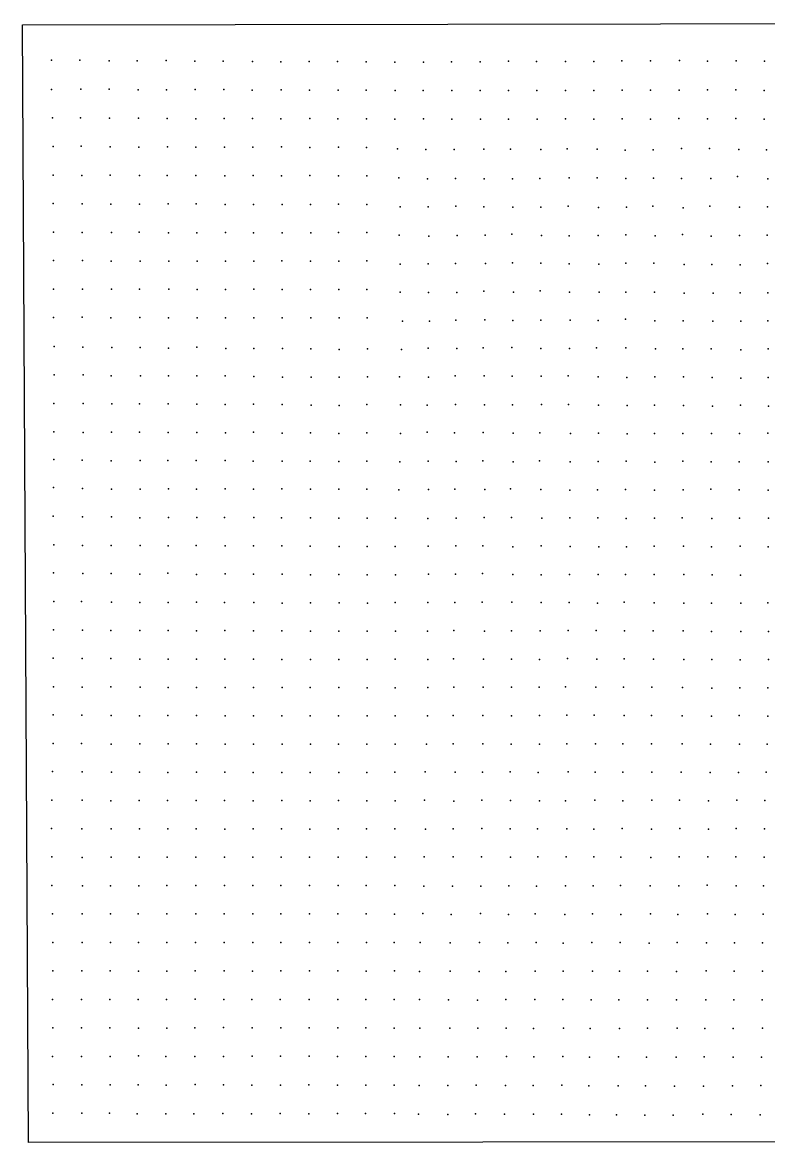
# Model space of a CAD drawing. Header units: millimetres. Extents: x -22 to 5248, y 0 to 3942.
# Drawn here: x -22 to 2602, y 0 to 3942 of the extents above; entities that cross this region are included whole.
import ezdxf

# ---------------------------------------------------------------- set-up
doc = ezdxf.new("R2010")
doc.units = ezdxf.units.MM
doc.header["$PDSIZE"] = 1
for name, color, linetype in [('.Schopf8_DG.Raum links.Details.Bodenhöhen.Höhen 2', 7, 'Continuous'), ('.Schopf8_DG.Raum links.Details.Bodenhöhen.Höhen 3', 7, 'Continuous'), ('.Schopf8_DG.Raum links.Details.Bodenhöhen.Höhen 4', 7, 'Continuous'), ('.Schopf8_DG.Raum links.Grundriss', 7, 'Continuous')]:
    doc.layers.add(name, color=color, linetype=linetype)

msp = doc.modelspace()

# ---------------------------------------------------------------- linework, layer by layer
at = {"layer": '.Schopf8_DG.Raum links.Details.Bodenhöhen.Höhen 2', "color": 130, "transparency": 33554687}
for p in [(1297.3, 3497.5, 3.2), (1396.7, 3495.4, 3.8), (1694.8, 3496.1, 4.1), (1894.2, 3497.8, 4), (2295.6, 3498.3, 3.7), (2096.2, 1801.4, 3.8), (1796.5, 1700.6, 3.7), (1598.1, 1602.3, 3.9), (1697.8, 1602.6, 3.7), (1795.3, 1603, 3), (1995.2, 1603.3, 2.9), (2092.2, 1603.3, 3), (2192.2, 1602.6, 3.4), (1597.9, 1503.3, 3.9), (1698.3, 1502.4, 3.5), (1796.8, 1502.9, 3.3), (1892.3, 1503.9, 3), (2190.7, 1503.4, 3.5), (1493.7, 1403.1, 3.5), (1597.7, 1403.8, 3.7), (1696.9, 1402.1, 3.4), (2191, 1403.5, 3.7), (1595.8, 1304, 3.3), (1897.5, 1304.6, 3.2), (1992.4, 1304.1, 3.5), (2191.9, 1304.3, 3.8), (2295.5, 1303.7, 3.4), (1495.6, 1202, 3.3), (1395.6, 1103.6, 3.7)]:
    msp.add_point(p, dxfattribs=at)
at = {"layer": '.Schopf8_DG.Raum links.Details.Bodenhöhen.Höhen 2', "color": 140, "transparency": 33554687}
for p in [(1496.6, 3495.7, 4.6), (1600.4, 3495.9, 4.5), (1801.1, 3494.7, 4.7), (1999.1, 3495.9, 4.3), (2098, 3493.3, 4.5), (2196.1, 3494.3, 4.7), (2394.6, 3498.8, 4.3), (2497.2, 3495.2, 5.3), (2594.6, 3494.4, 5.1), (1302, 3395.9, 4.4), (2100.7, 3392.6, 5.3), (2399.6, 3392.7, 5.4), (2493.1, 3400.2, 4.9), (1700.1, 2697.3, 4.8), (1603.5, 2597.1, 5.1), (1497.8, 2498.2, 5.3), (1598.6, 2498.6, 5.1), (1503.3, 2396.6, 5.2), (2099.7, 2298.2, 5.3), (1595.4, 1902.6, 5.2), (1699.8, 1902.1, 5.2), (1900.5, 1900.7, 5.2), (2094, 1901.5, 5.2), (1698.7, 1801.4, 5.1), (1798.8, 1800.9, 4.2), (1897.7, 1802.5, 4.4), (1996.4, 1802.2, 5.4), (1494, 1702.2, 4.5), (1600.2, 1701.4, 5), (1698.1, 1701.8, 4.6), (1895.3, 1703.6, 4.3), (1998.2, 1701.7, 4.9), (2094.3, 1702.2, 4.9), (1495.2, 1603.1, 5.3), (1493.6, 1503.3, 4.8), (1399.4, 1402.3, 5.2), (2298.1, 1403, 5), (1394.8, 1304.6, 4.9), (1500, 1303.8, 4.3), (2396.6, 1302.6, 4.2), (2496.6, 1302.6, 4.4), (2594.3, 1303.5, 5), (1392.7, 1205.4, 4.2)]:
    msp.add_point(p, dxfattribs=at)
at = {"layer": '.Schopf8_DG.Raum links.Details.Bodenhöhen.Höhen 2', "color": 150, "transparency": 33554687}
for p in [(1403.2, 3392.4, 6), (1501.8, 3393.3, 5.7), (1602.5, 3391.8, 6), (1701.9, 3392.5, 5.7), (1798, 3393.3, 5.4), (1900.9, 3395.2, 5.8), (1999.2, 3395.7, 5.5), (2197.6, 3393.9, 6.2), (2296.1, 3393.6, 6.2), (2599.3, 3391.8, 6.3), (1306.2, 3293.2, 6.1), (1502.9, 3295.5, 6), (1600.4, 3293, 6.4), (1703, 3292.1, 6.1), (1801.4, 3292.7, 5.9), (1897.4, 3295.3, 6.2), (2195.5, 3296.3, 6.5), (1699.5, 3196.8, 6.5), (2597.5, 3194.2, 6.4), (1407.1, 3190.5, 6.6), (1307.1, 3092.1, 6.3), (1606.6, 3093.5, 6.4), (1701.7, 3095.9, 6.5), (1598.3, 2797.5, 6.4), (1699.3, 2798.1, 5.9), (1801.2, 2795.2, 6.2), (1602.4, 2698.1, 6.3), (1307.5, 2596.6, 6.3), (1501, 2597.2, 5.5), (1401.5, 2500, 6.3), (1703.6, 2496.3, 6.5), (1597, 2399.9, 5.7), (1704.6, 2396.1, 6.3), (1302.1, 2297.4, 6.5), (1498.6, 2300.3, 5.5), (1605, 2298.4, 6.4), (1695.3, 2301, 5.6), (1801.6, 2298.3, 5.9), (2001.8, 2198.3, 6.5), (1702.8, 2097.1, 6.5), (1406.4, 2000.1, 6.4), (1500.9, 2001.1, 6.4), (1595.8, 2002.8, 5.7), (1703.2, 1998.9, 6.3), (1803.1, 1997.8, 6.6), (1902.5, 1999.6, 6.4), (1403.6, 1900.6, 6.4), (1498.5, 1901.1, 5.9), (1802.8, 1900.4, 6.5), (2000.6, 1899, 5.9), (2200, 1899.7, 6.4), (1495.2, 1802.1, 5.5), (1603.5, 1800.5, 5.7), (2196.6, 1801.5, 5.5), (1404.4, 1700.6, 5.8), (2197.6, 1701.9, 6.2), (1404.3, 1602, 6.4), (1402.7, 1502.3, 5.8), (2298.2, 1502.4, 5.9), (2398.5, 1402.8, 6.4)]:
    msp.add_point(p, dxfattribs=at)
at = {"layer": '.Schopf8_DG.Raum links.Details.Bodenhöhen.Höhen 2', "color": 160, "transparency": 33554687}
for p in [(1405.5, 3293.3, 6.7), (2004.2, 3291.2, 6.7), (2102.6, 3292.1, 6.9), (2301.8, 3290.4, 6.9), (2395.8, 3296.1, 6.9), (2500.1, 3291.9, 6.8), (2598.9, 3293.8, 7), (1605.3, 3193.9, 6.8), (2100.5, 3194.8, 7.4), (1303.8, 3193.1, 6.7), (1507.6, 3192.4, 6.9), (1804.3, 3192.7, 6.9), (1901.5, 3191, 7.4), (2002.6, 3192.7, 7.4), (2203, 3191.9, 7.5), (2400.7, 3189.9, 7.7), (2500.6, 3192.3, 7.7), (1405.6, 3092.9, 6.9), (1501.5, 3093.6, 7.6), (1801.9, 3095.7, 7.2), (1900.7, 3093, 7), (2598.9, 3093.7, 7.2), (1799.3, 2997.5, 7.2), (1307.2, 2993.4, 7.3), (1505.5, 2991.8, 7.8), (1601.4, 2996.3, 6.8), (1705.7, 2993.4, 6.7), (1902.2, 2993.2, 7.5), (2006, 2993.1, 7.8), (2201.6, 2993, 7.8), (1604.1, 2895.5, 7.1), (1703.5, 2893.4, 7.3), (1801.7, 2894.1, 7.6), (1904.8, 2894.2, 7.7), (2003.4, 2893.6, 7.5), (2099.3, 2897.7, 7.6), (2201.9, 2892.2, 7.1), (1506.6, 2794.3, 7.3), (1901.7, 2795.3, 6.9), (1997.2, 2797.1, 6.8), (2100.7, 2796.8, 6.9), (2204.5, 2793.7, 7.7), (2301.1, 2793.2, 6.6), (1406.4, 2694.4, 7.1), (1500.3, 2698.3, 6.9), (1803, 2697.5, 6.9), (1898.1, 2698.1, 7.4), (2003.2, 2694.6, 7.4), (2104, 2692.7, 7.7), (2202.6, 2695.3, 7.2), (2303.1, 2695.2, 7.6), (1402, 2595.9, 7.1), (1702, 2596.5, 6.7), (1803.8, 2597.5, 7.5), (2004.4, 2594.8, 7.9), (1307.5, 2495.1, 7.2), (1798.4, 2497.9, 7), (1906.2, 2495.9, 7.3), (2300.6, 2495.4, 7.7), (2500.3, 2496.2, 7.2), (1305, 2396, 7), (1405.6, 2398.7, 6.7), (1796.9, 2399.7, 6.7), (2101.6, 2398.3, 7.1), (2202.5, 2395.3, 7.3), (2300.7, 2397.7, 7.6), (2401, 2396, 7.4), (2499.3, 2395.6, 7.1), (1406.6, 2298.7, 6.8), (1903.3, 2296.8, 7.9), (2000.2, 2297.2, 7), (2201.2, 2296.3, 7.1), (2399, 2299.4, 7.4), (2499.2, 2296.9, 6.9), (1403.7, 2197, 7), (1503.5, 2198.1, 7), (1602.7, 2200.3, 6.8), (1697.8, 2200.2, 7.3), (1805.1, 2197.8, 7.9), (1903.9, 2198.8, 7.7), (2101.1, 2196.6, 6.7), (2200.7, 2197.9, 7.2), (2402.8, 2196.7, 7.8), (1404.8, 2098.7, 7), (1502.6, 2099.9, 7.2), (1597.6, 2099.9, 7.1), (1802.3, 2100.2, 6.9), (1904.1, 2098.2, 7.4), (2103.2, 2097.3, 6.9), (2200.1, 2099.5, 6.8), (2502, 2098.7, 7.8), (2002.7, 1999.2, 7), (2098.9, 1999.6, 7), (2200.4, 1999.3, 6.8), (1402.3, 1800.4, 6.9), (2299.4, 1601.5, 7.3), (2501.6, 1601, 7.4), (2599.8, 1600.9, 7.1), (2401.9, 1501, 7.6), (2498.7, 1502.6, 7.6), (2500.6, 1402.5, 7.2), (2597.5, 1402.8, 7.4)]:
    msp.add_point(p, dxfattribs=at)
at = {"layer": '.Schopf8_DG.Raum links.Details.Bodenhöhen.Höhen 2', "color": 170, "transparency": 33554687}
for p in [(2299.2, 3195.5, 8.1), (2005.5, 3091.1, 8), (2100.7, 3094.7, 7.9), (2198.8, 3094.6, 8.2), (2305.8, 3090.2, 8.8), (2403.3, 3089.9, 8.8), (2502.9, 3089, 8.5), (1405.8, 2992.3, 8.2), (2100, 2993, 8.2), (2600, 2991, 8.5), (1410.2, 2890.9, 8.7), (1502.7, 2894, 8.4), (2301.4, 2891.9, 8.4), (2600.2, 2892.1, 8.6), (1311.7, 2791.7, 8.7), (1405.7, 2795.5, 8.1), (2400.2, 2793.9, 8.4), (2601.2, 2793.9, 9.1), (1304, 2695.4, 7.9), (1899.1, 2598.1, 7.9), (2104.7, 2594.5, 8.2), (2201.7, 2595, 9), (2303.5, 2594.3, 8.6), (2003.8, 2496.3, 8), (2105.2, 2494.7, 7.9), (2201.3, 2495.1, 8.1), (2401.7, 2496.1, 8.5), (1905, 2395.6, 8.4), (2002.7, 2396.8, 8.3), (2301.5, 2297.7, 8), (2601, 2296.8, 8.4), (2299, 2198.4, 8), (2500.4, 2197.6, 8.1), (2602.2, 2197.2, 8.7), (2005.2, 2097.3, 8.2), (2401.5, 2096.5, 8.7), (2601, 2096.4, 8.4), (2599.9, 1900.1, 8), (2301.7, 1801, 8.7), (2401.1, 1798.3, 8.8), (2304.4, 1700.5, 8.9), (2502.9, 1699.1, 8.7), (2602, 1699.8, 8.5), (2402.9, 1599.5, 8.9), (2599.4, 1501.1, 8)]:
    msp.add_point(p, dxfattribs=at)
at = {"layer": '.Schopf8_DG.Raum links.Details.Bodenhöhen.Höhen 2', "color": 180, "transparency": 33554687}
for p in [(2305.7, 2990.1, 9.2), (2407.2, 2989.7, 10), (2502.6, 2991.3, 9.5), (1314.4, 2891.4, 9.3), (2406.4, 2890.5, 9.5), (2504.6, 2891.1, 9.2), (2404.3, 2692.6, 9.7), (2504.4, 2690.3, 9.8), (2600.9, 2692.4, 9.5), (2405.6, 2591.6, 9.8), (2503.4, 2594.9, 9.4), (2602, 2592, 9.7), (2599.8, 2496.5, 9.1), (2600.4, 2395.5, 9.4), (2302.6, 2099, 9.4), (2304, 1999.1, 9.4), (2403.8, 1997.8, 9.9), (2503.9, 1996.9, 9.6), (2304.6, 1898.5, 9.9), (2401.8, 1898.5, 9.4), (2504.7, 1898.7, 9.5), (2504.9, 1798.6, 9.9), (2601.9, 1798.5, 9.4), (2402.6, 1700.1, 9.2)]:
    msp.add_point(p, dxfattribs=at)
at = {"layer": '.Schopf8_DG.Raum links.Details.Bodenhöhen.Höhen 2', "color": 190, "transparency": 33554687}
msp.add_point((2505.2, 2789.8, 10.4), dxfattribs=at)
at = {"layer": '.Schopf8_DG.Raum links.Details.Bodenhöhen.Höhen 2', "color": 100, "transparency": 33554687}
for p in [(1888.4, 1604.5, 0.3), (2288.6, 1205.2, 0), (2083, 1004.8, -0.7), (2188.7, 1003, 0.1), (2288.1, 1005.2, -0.3), (2388.4, 1005.2, -0.1), (2487.5, 1005.5, -0.1), (2586.3, 1004.2, 0.3), (1490.8, 902.7, 0.4), (1688.7, 903.4, 0), (1786.4, 902.9, 0.2), (1887.8, 903.7, 0), (2585, 904, -0.1), (1386.8, 805.9, -0.1), (1486.1, 803, -0.8), (1588.8, 806, -0.8), (2082.6, 802.9, -0.7)]:
    msp.add_point(p, dxfattribs=at)
at = {"layer": '.Schopf8_DG.Raum links.Details.Bodenhöhen.Höhen 2', "color": 110, "transparency": 33554687}
for p in [(1989, 1504.9, 1.3), (2089.4, 1203.1, 0.9), (1693.1, 1104.4, 1.4), (1892.8, 1104.8, 1.6), (2087.3, 1105.4, 0.9), (2290.4, 1105.2, 0.9), (2488.9, 1105.4, 0.8), (1789.7, 1103.9, 1.4), (1988.2, 1102.9, 1.2), (2390.7, 1102.8, 0.7), (2587.7, 1103.8, 0.5), (1493.1, 1005.2, 1.3), (1593.1, 1005.3, 1.3), (1791.1, 1005.7, 1.3), (1890.6, 1005.5, 1), (1987.3, 1005.6, 0.7), (1390.2, 902.6, 1.4), (1590.4, 902.9, 0.5)]:
    msp.add_point(p, dxfattribs=at)
at = {"layer": '.Schopf8_DG.Raum links.Details.Bodenhöhen.Höhen 2', "color": 120, "transparency": 33554687}
for p in [(2094.7, 1503.6, 2.9), (1796.9, 1402.7, 2.8), (1892.4, 1403.6, 2.9), (1994, 1403.3, 2.2), (2090, 1404, 2.4), (1693.9, 1304.5, 2.7), (1791.7, 1302.6, 2), (2090.3, 1303.3, 2.2), (1594.2, 1205.2, 1.9), (1694.2, 1203.8, 1.9), (1796.8, 1203, 2.9), (1887.9, 1203.1, 1.7), (1991.1, 1205.3, 2.1), (2192.2, 1204.7, 1.9), (2391.6, 1203, 2), (2491.2, 1205.1, 1.8), (2589.2, 1203.8, 2.3), (1493, 1104.5, 2.3), (1593.5, 1105.3, 1.7), (2191, 1102.8, 1.8), (1391.1, 1005.6, 2), (1694.2, 1005.1, 2.5)]:
    msp.add_point(p, dxfattribs=at)
at = {"layer": '.Schopf8_DG.Raum links.Details.Bodenhöhen.Höhen 2', "color": 90, "transparency": 33554687}
for p in [(1985.4, 903.1, -1.3), (2081.7, 905.1, -1.4), (2186, 903.2, -1.1), (2287.3, 903.4, -1.1), (2386.6, 905.7, -1.2), (2488.7, 903.7, -1), (1687.6, 802.7, -1), (1782, 805.5, -1.8), (1886, 803.2, -1.7), (1982.8, 805.2, -1.8), (2187.3, 805.2, -1.5), (2387.1, 804.8, -1.4), (2583.4, 804.2, -2), (1685.7, 703, -2)]:
    msp.add_point(p, dxfattribs=at)
at = {"layer": '.Schopf8_DG.Raum links.Details.Bodenhöhen.Höhen 2', "color": 80, "transparency": 33554687}
for p in [(2283.6, 802.7, -3.3), (2484.9, 803.3, -2.1), (1376.9, 704.8, -2.3), (1482.4, 702.8, -2.5), (1585.4, 704.6, -2.3), (1784.9, 704.8, -2.6), (1879.5, 702.2, -2.7), (1981.3, 704.1, -2.3), (2081, 704.2, -3.3), (2384.4, 703.2, -3.2), (2581.3, 702.5, -3.2), (1585.1, 602.5, -3.1), (1375.7, 402.3, -3.3)]:
    msp.add_point(p, dxfattribs=at)
at = {"layer": '.Schopf8_DG.Raum links.Details.Bodenhöhen.Höhen 2', "color": 70, "transparency": 33554687}
for p in [(2182.6, 702.4, -3.6), (2482.7, 703.3, -4.1), (1374.9, 602.3, -3.6), (1482.7, 603.3, -3.7), (1678.6, 602.7, -3.6), (1880.2, 602.8, -3.7), (1982.6, 603.4, -3.6), (2077.9, 603, -3.8), (2177.1, 603, -4.2), (2383, 604.2, -3.6), (2580.8, 603.4, -4.1), (1375.3, 503.7, -4.5), (1878.7, 503.6, -4.1), (1481.3, 402.2, -4.3), (1580.4, 403.1, -4), (1776.1, 402.1, -4.5), (1375.5, 301.9, -3.9), (1476, 301.8, -4)]:
    msp.add_point(p, dxfattribs=at)
at = {"layer": '.Schopf8_DG.Raum links.Details.Bodenhöhen.Höhen 2', "color": 60, "transparency": 33554687}
for p in [(2280.6, 704.1, -5.1), (1781.3, 603.9, -4.7), (2279, 602.4, -5.6), (2481.1, 603.7, -4.7), (1476.4, 502.9, -4.7), (1578.2, 501.6, -5.4), (1678.4, 503.6, -5.7), (1780.2, 503.2, -4.7), (1978.3, 502.5, -4.9), (2075.5, 502.5, -4.9), (2381.6, 502.5, -4.9), (2579.3, 502.3, -5.1), (1679.1, 402.7, -4.6), (1881.2, 402.4, -5), (1975.4, 401.4, -5.2), (2280.5, 402.5, -5.4), (1577.3, 301.6, -5.4), (1681.2, 302.7, -5), (1776.6, 301.6, -5.3), (1373.6, 201, -4.8), (1474.4, 200.6, -5.2), (1371.6, 100.4, -5.7)]:
    msp.add_point(p, dxfattribs=at)
at = {"layer": '.Schopf8_DG.Raum links.Details.Bodenhöhen.Höhen 2', "color": 50, "transparency": 33554687}
for p in [(2176.9, 502, -6.6), (2278.6, 502.4, -6.4), (2480.5, 501.9, -6), (2077.5, 401, -5.9), (2176.1, 402.2, -6.3), (2378.2, 401.5, -6.1), (2477.4, 401, -6.7), (2580.9, 403, -5.8), (1878.7, 302.5, -6.3), (1972, 300.5, -6.3), (2576.9, 301.2, -7), (1574.4, 201.7, -6.3), (1677.2, 201.3, -6.3), (1774.8, 200.5, -6.2), (1474.1, 99.4, -5.8), (1572, 101.7, -6.3)]:
    msp.add_point(p, dxfattribs=at)
at = {"layer": '.Schopf8_DG.Raum links.Details.Bodenhöhen.Höhen 2', "color": 40, "transparency": 33554687}
for p in [(2074, 301.4, -7.4), (2172.5, 300.5, -7.9), (2276.8, 300.8, -7.2), (2375.9, 301.4, -7.7), (2477.6, 300.6, -7.5), (1875.8, 202, -7.3), (1673.9, 100.2, -7.8), (1775.7, 99.5, -7.2), (1873.7, 99.9, -8)]:
    msp.add_point(p, dxfattribs=at)
at = {"layer": '.Schopf8_DG.Raum links.Details.Bodenhöhen.Höhen 2', "color": 30, "transparency": 33554687}
for p in [(1970, 199.2, -8.4), (2073.8, 200, -9), (2169.1, 199.4, -9.5), (2574.6, 201, -8.7)]:
    msp.add_point(p, dxfattribs=at)
at = {"layer": '.Schopf8_DG.Raum links.Details.Bodenhöhen.Höhen 2', "color": 20, "transparency": 33554687}
for p in [(2271.8, 198.4, -9.7), (2372.9, 198.7, -9.6), (2475, 200.3, -9.6), (1972, 97.8, -9.9), (2067.4, 97.5, -9.8)]:
    msp.add_point(p, dxfattribs=at)
at = {"layer": '.Schopf8_DG.Raum links.Details.Bodenhöhen.Höhen 2', "color": 10, "transparency": 33554687}
for p in [(2166.8, 96.3, -11.8), (2266.5, 97, -12), (2370.9, 99.6, -11.4), (2470.9, 98.5, -11), (2572.7, 97.5, -11.1)]:
    msp.add_point(p, dxfattribs=at)
at = {"layer": '.Schopf8_DG.Raum links.Details.Bodenhöhen.Höhen 3', "color": 10, "transparency": 33554687}
for p in [(80.8, 3810.1, -6.7), (180.6, 3810.1, -6.2)]:
    msp.add_point(p, dxfattribs=at)
at = {"layer": '.Schopf8_DG.Raum links.Details.Bodenhöhen.Höhen 3', "color": 20, "transparency": 33554687}
msp.add_point((283, 3807.6, -5.4), dxfattribs=at)
at = {"layer": '.Schopf8_DG.Raum links.Details.Bodenhöhen.Höhen 3', "color": 30, "transparency": 33554687}
msp.add_point((382.3, 3807.3, -4.7), dxfattribs=at)
at = {"layer": '.Schopf8_DG.Raum links.Details.Bodenhöhen.Höhen 3', "color": 40, "transparency": 33554687}
for p in [(484, 3808, -4.4), (584.3, 3806.5, -3.9), (81.1, 3706.8, -4), (183.8, 3707.7, -4.5)]:
    msp.add_point(p, dxfattribs=at)
at = {"layer": '.Schopf8_DG.Raum links.Details.Bodenhöhen.Höhen 3', "color": 60, "transparency": 33554687}
for p in [(684.1, 3806.1, -2.8), (2487.8, 3807.6, -3), (385.1, 3704.9, -2.6), (485.5, 3705.1, -2.5), (284, 3605.4, -2.5), (85.9, 3506.3, -2.7), (185.4, 3506.4, -2.5)]:
    msp.add_point(p, dxfattribs=at)
at = {"layer": '.Schopf8_DG.Raum links.Details.Bodenhöhen.Höhen 3', "color": 70, "transparency": 33554687}
for p in [(787.8, 3804.9, -1.6), (987.2, 3805.4, -1.7), (1687.6, 3806, -1.8), (1786.6, 3805, -2.1), (1887.7, 3804.9, -2), (1987.6, 3804.9, -1.9), (2086.8, 3807, -2.3), (585.8, 3706.8, -2.3), (686.8, 3706.1, -1.8), (386.7, 3605.6, -2.1), (86.5, 3404.8, -2.1), (86, 3305.4, -2)]:
    msp.add_point(p, dxfattribs=at)
at = {"layer": '.Schopf8_DG.Raum links.Details.Bodenhöhen.Höhen 3', "color": 80, "transparency": 33554687}
for p in [(887.3, 3803.6, -0.9), (1086.4, 3805.3, -1.1), (1587.6, 3804.2, -1), (2588.2, 3805.5, -1.5), (786.3, 3704.2, -1.1), (887.8, 3705.1, -0.9), (487.9, 3604.6, -1.1), (287, 3504.1, -1.1), (187, 3403.7, -1)]:
    msp.add_point(p, dxfattribs=at)
at = {"layer": '.Schopf8_DG.Raum links.Details.Bodenhöhen.Höhen 3', "color": 90, "transparency": 33554687}
for p in [(1187.2, 3803.7, -0.7), (987.7, 3704.1, -0.8), (1088.4, 3703.8, -0.4), (587.6, 3603.6, -0.5), (687.7, 3604.6, -0.4), (787.7, 3604.1, -0.7), (887.4, 3603.4, -0.5), (387.7, 3503.6, -0.3), (488.4, 3504.3, -0.2), (588.7, 3503.9, -0.3), (287.4, 3405, -0.2), (188.6, 3303.6, -0.5), (87.6, 3104.4, -0.7), (87.4, 3003.5, -0.6), (87.3, 2904, -0.2)]:
    msp.add_point(p, dxfattribs=at)
at = {"layer": '.Schopf8_DG.Raum links.Details.Bodenhöhen.Höhen 3', "color": 100, "transparency": 33554687}
for p in [(1288.3, 3802.8, 0.3), (1487, 3803.6, 0), (1187.1, 3703.5, 0.1), (1787.2, 3703, 0), (1887.6, 3703.4, 0.1), (2287.4, 3704.4, 0.6), (2387.7, 3704.6, 0.1), (988.9, 3603.9, 0.4), (1087.3, 3603.6, 0.4), (688.6, 3503.5, 0.2), (788.7, 3503.6, -0.1), (889, 3504, 0.1), (389.5, 3404.1, 0.2), (487.9, 3403.5, -0.1), (289.2, 3303.2, 0.3), (87.5, 3203.7, -0.1), (189, 3203.6, -0.1), (190.1, 3104, 0.6), (189.3, 3003.5, 0), (188, 2904.7, 0.5)]:
    msp.add_point(p, dxfattribs=at)
at = {"layer": '.Schopf8_DG.Raum links.Details.Bodenhöhen.Höhen 3', "color": 110, "transparency": 33554687}
for p in [(1388.4, 3802.7, 0.7), (1289, 3703.1, 1), (1387.6, 3702.8, 1), (1488.4, 3702.9, 0.9), (1587.8, 3703.3, 0.7), (1687.7, 3702.6, 0.7), (1988.2, 3702.8, 0.6), (2087.3, 3703.5, 0.7), (2187.1, 3704.2, 0.7), (2487.4, 3704.6, 0.9), (2586.5, 3702.9, 0.9), (1188.3, 3603.1, 0.8), (2387.5, 3602.7, 1.3), (989, 3502.5, 1.3), (588.1, 3403.8, 0.7), (689.7, 3402.8, 1.2), (389.5, 3302.8, 1.2), (490.3, 3303.8, 1)]:
    msp.add_point(p, dxfattribs=at)
at = {"layer": '.Schopf8_DG.Raum links.Details.Bodenhöhen.Höhen 3', "color": 50, "transparency": 33554687}
for p in [(2187.1, 3806.8, -3.1), (2288.7, 3808, -3.3), (2388, 3806.3, -3.6), (283, 3708.1, -3.4), (83.7, 3606.9, -3.5), (183.1, 3606.7, -3.3)]:
    msp.add_point(p, dxfattribs=at)
at = {"layer": '.Schopf8_DG.Raum links.Details.Bodenhöhen.Höhen 3', "color": 120, "transparency": 33554687}
for p in [(1288.4, 3601.9, 1.6), (1388.5, 3602.9, 1.9), (2286.9, 3604.1, 1.7), (2487.4, 3604.4, 1.4), (1089.5, 3502.9, 1.8), (790, 3403.1, 1.4), (889.4, 3402.7, 2), (589.9, 3303.5, 1.4), (291.4, 3203.6, 1.6), (289.4, 2902.9, 1.6)]:
    msp.add_point(p, dxfattribs=at)
at = {"layer": '.Schopf8_DG.Raum links.Details.Bodenhöhen.Höhen 3', "color": 130, "transparency": 33554687}
for p in [(1488.3, 3602.1, 2.4), (1588.9, 3602.2, 2.1), (1687.9, 3601.5, 2.7), (1788.2, 3602.1, 2.5), (1887.7, 3602.6, 2.2), (1987.6, 3601.5, 2.4), (2586.6, 3602.2, 2.7), (1188.2, 3502.6, 2.3), (989.3, 3403.7, 2.3), (1089.8, 3402.1, 2.6), (690.8, 3302.2, 2.3), (389.4, 3204.1, 2.5), (290.3, 3102.5, 2.6), (291.7, 3003.6, 2.1), (391.5, 2903.5, 2.7)]:
    msp.add_point(p, dxfattribs=at)
at = {"layer": '.Schopf8_DG.Raum links.Details.Bodenhöhen.Höhen 3', "color": 140, "transparency": 33554687}
for p in [(2087.9, 3603.1, 2.9), (2187, 3602.1, 3), (791.1, 3301.9, 3), (990.9, 3301.8, 3.3), (491.8, 3202, 3), (1089.7, 3203.1, 3.5), (392.3, 3102.7, 3.5), (390.1, 3003.7, 2.9), (492.1, 2902.9, 3.2)]:
    msp.add_point(p, dxfattribs=at)
at = {"layer": '.Schopf8_DG.Raum links.Details.Bodenhöhen.Höhen 3', "color": 150, "transparency": 33554687}
for p in [(1189.7, 3402.4, 4.2), (891.6, 3302.2, 3.9), (1090.4, 3302.4, 3.7), (592, 3201.4, 3.6), (691.9, 3202.9, 4.1), (1189.9, 3202.5, 4.2), (990.9, 3102.4, 3.7), (592.3, 2903.1, 3.8)]:
    msp.add_point(p, dxfattribs=at)
at = {"layer": '.Schopf8_DG.Raum links.Details.Bodenhöhen.Höhen 3', "color": 160, "transparency": 33554687}
for p in [(1189.1, 3302.1, 4.4), (791.3, 3202, 4.4), (891.3, 3201.9, 4.2), (492.7, 3102.2, 4.3), (593.4, 3102.2, 4.7), (692.8, 3101.9, 4.8), (890.9, 3103.2, 4.4), (493.5, 3003.1, 4.3), (592.6, 3002.6, 4.6), (692.6, 3002.1, 4.3), (792, 3003.1, 4.7), (892.3, 3002.9, 4.9), (991.3, 3002.3, 4.2), (1091.3, 3002.9, 4.8), (1189.3, 3003, 4.4), (692.6, 2903.3, 4.5), (792.2, 2902.6, 4.7)]:
    msp.add_point(p, dxfattribs=at)
at = {"layer": '.Schopf8_DG.Raum links.Details.Bodenhöhen.Höhen 3', "color": 170, "transparency": 33554687}
for p in [(992, 3202, 5.1), (792.4, 3102.4, 5), (1091, 3102.5, 5), (1189.6, 3102.9, 5.2), (891.7, 2902.9, 5.2), (992, 2902.5, 5.2)]:
    msp.add_point(p, dxfattribs=at)
at = {"layer": '.Schopf8_DG.Raum links.Details.Bodenhöhen.Höhen 3', "color": 180, "transparency": 33554687}
msp.add_point((1091.7, 2903, 6.3), dxfattribs=at)
at = {"layer": '.Schopf8_DG.Raum links.Details.Bodenhöhen.Höhen 3', "color": 190, "transparency": 33554687}
msp.add_point((1190.7, 2902.3, 6.4), dxfattribs=at)
at = {"layer": '.Schopf8_DG.Raum links.Details.Bodenhöhen.Höhen 4', "color": 90, "transparency": 33554687}
for p in [(89.9, 2801.8, 0.9), (90.4, 2702.1, 0.7), (89.3, 2601.4, 0.4), (88.6, 2501.5, 0.2), (189.8, 2101.7, 1), (189.1, 1803.3, 0.3), (189, 1704, 0.7), (188.6, 1603.2, 0.3), (187.2, 1504.8, 0.3), (189, 1304.5, 0.4), (489.3, 1104.6, 0.4), (588.9, 1103.9, 0.4), (788.9, 1004.1, 1), (988.4, 1004.1, 0.5), (1088.4, 1004.2, 1), (288.5, 904.2, 1), (588.2, 904.8, 0.4), (788.8, 904.7, 0.7), (1088.4, 904.4, 0.7), (1187.7, 904.5, 0.8), (1287.8, 904.3, 0.2)]:
    msp.add_point(p, dxfattribs=at)
at = {"layer": '.Schopf8_DG.Raum links.Details.Bodenhöhen.Höhen 4', "color": 110, "transparency": 33554687}
for p in [(190.4, 2799.2, 2.3), (191.5, 2701.8, 2.5), (290.7, 2698.3, 2.7), (192.1, 2600.9, 2.2), (292.3, 2600.1, 2.6), (390.5, 2599.5, 2.9), (191.4, 2499.7, 2.4), (292, 2500.9, 2.3), (390.1, 2500.2, 2.6), (290.9, 2399.9, 2.5), (489.5, 2401, 2.7), (490.4, 2100.2, 2.6), (289.9, 2002.5, 2.9), (291.8, 1902.5, 2.6), (490.8, 1900.8, 2.7), (689.5, 1901.4, 2.2), (289.1, 1802.5, 2), (690.3, 1802.5, 2.7), (289.7, 1703.7, 2.2), (391.9, 1602.8, 2.8), (490.9, 1602.2, 2.5), (590, 1602, 2.1), (390.4, 1502.5, 2.2), (390.7, 1402.9, 2.2), (590, 1403.8, 2.7), (291.5, 1303.5, 2.3), (890.2, 1203.6, 2.6), (1288, 1104.2, 2.1), (690.1, 1103, 2.4), (889, 1103.9, 2.2), (989.3, 1103.3, 2.7), (1089, 1103.7, 2.4), (1287.8, 1004.1, 2.1)]:
    msp.add_point(p, dxfattribs=at)
at = {"layer": '.Schopf8_DG.Raum links.Details.Bodenhöhen.Höhen 4', "color": 130, "transparency": 33554687}
for p in [(591.8, 2799.2, 4.3), (392.5, 2798.6, 4.2), (393.3, 2698.7, 3.9), (492.1, 2698.7, 4.3), (591.7, 2698.4, 3.9), (691.8, 2698.7, 4.2), (691.7, 2598.3, 4.3), (591.5, 2499.5, 4), (692.3, 2497.7, 4.4), (791.1, 2500, 4), (790.1, 2398.7, 4), (791.2, 2299.3, 4), (890.5, 2300.4, 4.2), (991.3, 2299.5, 4.3), (1090.5, 2299.5, 4.4), (791.6, 2200.1, 4.3), (889.9, 2199.3, 4.6), (891.1, 2100.6, 4.1), (590.9, 1999.9, 3.9), (691.4, 2001.2, 3.8), (791.4, 2000.3, 4.3), (891.5, 2000.2, 4.6), (391.2, 1901.3, 4), (790.4, 1800.6, 4), (690.1, 1701.4, 4.2), (791, 1701.8, 4.2), (691.4, 1602.1, 3.9), (791.3, 1601.9, 4.2), (691.4, 1501.8, 4.2), (791.3, 1501.4, 4.3), (990.7, 1502.1, 4.3), (1090.2, 1502.1, 4.4), (691.1, 1401.7, 3.9), (1089.6, 1402.4, 4), (890.8, 1303.1, 3.8), (1090.5, 1303, 4.3), (1189.7, 1302.9, 4.2), (1089.8, 1203.6, 3.9), (1189.9, 1203.2, 4.3), (1288.8, 1203, 4)]:
    msp.add_point(p, dxfattribs=at)
at = {"layer": '.Schopf8_DG.Raum links.Details.Bodenhöhen.Höhen 4', "color": 120, "transparency": 33554687}
for p in [(292.3, 2798.5, 3.2), (490.8, 2600.6, 3), (591.9, 2598.7, 3.6), (491, 2499.3, 2.9), (392.1, 2400.6, 3), (589.7, 2401.2, 2.9), (691.4, 2400.5, 3.4), (291.1, 2300.1, 3.1), (392, 2300.2, 3), (491.5, 2300.9, 3.2), (590.5, 2299.6, 3.7), (691.3, 2300.6, 2.9), (291.7, 2201.9, 3.3), (391.8, 2199, 3.7), (492.1, 2200.6, 3.6), (591.4, 2200.4, 3.3), (689.5, 2200.6, 3), (290.9, 2101.7, 2.9), (392.6, 2101, 3.1), (589.9, 2101.7, 3.7), (691.3, 2100.2, 3.7), (391, 2001.1, 3.5), (590.6, 1902.6, 3), (391.1, 1802.4, 3.2), (490.7, 1801.9, 3.1), (590.7, 1800.9, 3), (391.8, 1701, 3.8), (490.9, 1702, 3.2), (591, 1701, 3.6), (591, 1502.9, 3.7), (790.2, 1302.6, 3.3), (989.7, 1303, 3.2), (1288.2, 1303.4, 3.7), (790.1, 1202.8, 3.2), (990.1, 1203, 3.7), (789.7, 1103.9, 3.2)]:
    msp.add_point(p, dxfattribs=at)
at = {"layer": '.Schopf8_DG.Raum links.Details.Bodenhöhen.Höhen 4', "color": 140, "transparency": 33554687}
for p in [(492.2, 2795.7, 4.7), (791.4, 2598.8, 4.8), (891.5, 2497.1, 5), (892.1, 2397.9, 5.5), (990.5, 2398.2, 5), (991.3, 2199.3, 4.9), (791.4, 2099.9, 5), (990.8, 2099.5, 4.9), (792, 1900.5, 5.2), (891, 1801.4, 4.8), (890.8, 1700.7, 4.7), (891.6, 1601.3, 4.9), (989.9, 1601.5, 4.9), (1090.8, 1601.6, 5.2), (890.3, 1501.5, 4.9), (1190.2, 1501.9, 5.3), (1289.3, 1501.9, 5.5), (791.3, 1402.4, 4.8), (891.5, 1402.1, 5.2), (990.9, 1402.5, 4.7), (1190, 1402.2, 5.5)]:
    msp.add_point(p, dxfattribs=at)
at = {"layer": '.Schopf8_DG.Raum links.Details.Bodenhöhen.Höhen 4', "color": 150, "transparency": 33554687}
for p in [(693.4, 2795, 6.2), (792.2, 2794.7, 6), (792.2, 2696.6, 6.3), (891.4, 2597.3, 5.7), (991.8, 2497.7, 6), (1091, 2397.3, 5.7), (1189.9, 2397.9, 6.5), (1189.9, 2299.2, 5.9), (1091.2, 2197.9, 6), (1191, 2197.8, 6.4), (991, 1998.7, 5.8), (891.4, 1899, 5.8), (1091.7, 1899.3, 6.1), (1288.9, 1900.8, 5.9), (991.1, 1799.6, 5.9), (1091.3, 1799.8, 6), (1190.6, 1799.6, 6.3), (1290.2, 1799.9, 6.2), (990.9, 1700.7, 6.2), (1091.5, 1700.2, 6.3), (1190.7, 1700.1, 6.4), (1289.3, 1701.4, 6), (1190.5, 1600.6, 5.9), (1289.3, 1601.1, 6.5), (1289.6, 1402.3, 5.7)]:
    msp.add_point(p, dxfattribs=at)
at = {"layer": '.Schopf8_DG.Raum links.Details.Bodenhöhen.Höhen 4', "color": 160, "transparency": 33554687}
for p in [(893.3, 2794.4, 6.8), (992.3, 2794.1, 7.3), (893.2, 2693.7, 7), (993.4, 2693.4, 7.4), (1092.2, 2694.2, 7.4), (993.2, 2594.8, 6.8), (1092.2, 2594.5, 7.3), (1190.1, 2597.9, 6.8), (1091.5, 2496, 6.7), (1189.9, 2498, 6.7), (1091.8, 2098.4, 6.6), (1091.6, 1999.1, 6.5), (1191.1, 1998.4, 7.1), (1289.8, 1998.2, 6.6), (991.7, 1899.9, 6.6), (1191.6, 1898.5, 7)]:
    msp.add_point(p, dxfattribs=at)
at = {"layer": '.Schopf8_DG.Raum links.Details.Bodenhöhen.Höhen 4', "color": 180, "transparency": 33554687}
for p in [(1092.5, 2791.5, 8.4), (1191.4, 2695.3, 8.5)]:
    msp.add_point(p, dxfattribs=at)
at = {"layer": '.Schopf8_DG.Raum links.Details.Bodenhöhen.Höhen 4', "color": 190, "transparency": 33554687}
msp.add_point((1191.6, 2793.2, 9.2), dxfattribs=at)
at = {"layer": '.Schopf8_DG.Raum links.Details.Bodenhöhen.Höhen 4', "color": 80, "transparency": 33554687}
for p in [(89.2, 2404.3, -0.4), (185.9, 1904.3, -0.1), (186.4, 1405, -0.1), (188.3, 1204.6, 0.1), (188.3, 1003.6, -0.4), (388.5, 1004.3, 0), (588.3, 1004.3, -0.4), (189.1, 903.9, -0.3), (387.8, 904.2, 0), (987.7, 904.5, -0.2), (188.4, 804.9, -0.5), (287.7, 805, -0.2), (588.4, 804.8, -0.3), (688.2, 804.8, 0.1), (788.2, 804.7, 0.1), (887.5, 804.7, -0.6), (987.9, 804.6, -0.3), (1187.6, 804.6, -0.4), (288.1, 704.7, -0.4), (688.2, 704.1, -0.6), (788.5, 704, 0), (987.6, 704.1, -0.5), (1188, 704.2, -0.7)]:
    msp.add_point(p, dxfattribs=at)
at = {"layer": '.Schopf8_DG.Raum links.Details.Bodenhöhen.Höhen 4', "color": 100, "transparency": 33554687}
for p in [(188.4, 2401.9, 1.5), (189.8, 2302.4, 1.6), (189.9, 2202.5, 1.6), (190.4, 2002.9, 1.2), (489.5, 2003.7, 1.8), (289.3, 1603.5, 2), (290.7, 1503.2, 1.6), (489.5, 1503.2, 1.7), (290, 1402.7, 2), (490.4, 1403.6, 1.7), (389.6, 1303.3, 1.9), (489.8, 1302.8, 1.6), (590, 1303.8, 1.8), (690.1, 1303.7, 1.9), (289.2, 1203.4, 1.6), (389.3, 1203.7, 1.8), (489.1, 1204.1, 1.3), (589.3, 1204.3, 1.3), (689.2, 1203.6, 1.5), (290, 1104.3, 1.7), (389.5, 1104.4, 1.2), (1188.4, 1103.9, 1.3), (290.3, 1004.4, 1.3), (688.7, 1004.4, 1.6), (888.6, 1004.3, 1.5), (1187.8, 1004.3, 1.6), (689.2, 904.4, 1.5)]:
    msp.add_point(p, dxfattribs=at)
at = {"layer": '.Schopf8_DG.Raum links.Details.Bodenhöhen.Höhen 4', "color": 70, "transparency": 33554687}
for p in [(87.2, 2305.9, -0.9), (86.6, 2204.4, -0.8), (88.6, 2104.2, -0.8), (87.4, 2005, -1.3), (88.5, 1904.8, -1), (88.1, 1804.6, -1.2), (86.9, 1704.4, -0.9), (87.2, 1604.4, -1.4), (187.5, 1104.2, -0.9), (487.5, 1004.1, -1.1), (486.4, 904.4, -0.7), (887.3, 904.5, -0.9), (1087.7, 804.6, -0.9), (1286.6, 804.2, -1), (84.8, 704.4, -1.4), (187.9, 703.7, -0.9), (386.4, 704.1, -1.6), (586.6, 703.9, -1.5), (886.9, 704.4, -1.4), (1087.3, 703.9, -1.3), (84.9, 604.1, -1.4), (786.9, 603.8, -1.5), (1087.6, 604.6, -1), (84.2, 503.9, -1.5), (185.9, 303.1, -1.3), (187.1, 203.6, -1.6)]:
    msp.add_point(p, dxfattribs=at)
at = {"layer": '.Schopf8_DG.Raum links.Details.Bodenhöhen.Höhen 4', "color": 170, "transparency": 33554687}
for p in [(1290.2, 2197.6, 7.6), (1190.5, 2098.5, 7.5), (1289.7, 2098.3, 7.8)]:
    msp.add_point(p, dxfattribs=at)
at = {"layer": '.Schopf8_DG.Raum links.Details.Bodenhöhen.Höhen 4', "color": 60, "transparency": 33554687}
for p in [(86.8, 1505, -1.9), (86.4, 1405, -1.9), (84.2, 1305.5, -2.3), (83.8, 804.6, -1.7), (486.7, 804.9, -1.9), (486.4, 704.2, -2.1), (186.9, 604.5, -1.8), (286.8, 604.6, -1.8), (386, 603.5, -1.9), (586.3, 604.1, -2.1), (687.3, 604, -1.7), (886.7, 604, -2.3), (987.4, 604, -1.9), (1186.8, 603.8, -2.3), (186.4, 503.3, -2.2), (686.7, 503.6, -1.9), (85, 403.6, -1.8), (186.4, 403.7, -2.1), (286, 403.8, -1.8), (386, 403.2, -2.2), (485.6, 403.3, -2.5), (786.6, 403.5, -2.2), (887.3, 404, -2), (286.8, 303.2, -1.9), (386.4, 304.8, -1.8), (85.9, 204.6, -2.3), (286.7, 203.5, -1.9), (187.2, 103.8, -1.7)]:
    msp.add_point(p, dxfattribs=at)
at = {"layer": '.Schopf8_DG.Raum links.Details.Bodenhöhen.Höhen 4', "color": 40, "transparency": 33554687}
for p in [(81.6, 1205.4, -4), (81.8, 1005.5, -3.8), (885.2, 503.2, -4), (1186, 503.4, -3.6), (585.1, 403.6, -3.8), (1186.5, 403.5, -4), (685.7, 303.2, -3.8), (484, 202.2, -4), (886, 202.7, -4.1), (985.4, 203.4, -3.8)]:
    msp.add_point(p, dxfattribs=at)
at = {"layer": '.Schopf8_DG.Raum links.Details.Bodenhöhen.Höhen 4', "color": 30, "transparency": 33554687}
for p in [(80.1, 1105.5, -4.9), (1285.3, 503.1, -4.4), (1285.3, 402.8, -4.6), (482.6, 302.5, -4.5), (584.3, 302.5, -5), (1085.9, 303.2, -4.6), (1285.5, 302.9, -4.8), (685.3, 202.8, -4.5), (784.8, 202.5, -4.6), (1086, 202.6, -4.9), (381.6, 101.7, -5.2), (1286.3, 102.2, -4.9)]:
    msp.add_point(p, dxfattribs=at)
at = {"layer": '.Schopf8_DG.Raum links.Details.Bodenhöhen.Höhen 4', "color": 50, "transparency": 33554687}
for p in [(82.3, 904.8, -3.1), (385.1, 805, -2.9), (1285.9, 704.2, -2.8), (486, 603.7, -2.8), (1287, 604.2, -2.8), (285.6, 504, -3), (385.8, 504.1, -2.7), (485.4, 504.1, -3), (585.9, 504.5, -2.6), (785.3, 503.2, -2.5), (986.6, 504.2, -3.2), (1087.2, 503.8, -2.6), (686, 404.5, -2.8), (986.5, 403.9, -3.3), (1087.1, 403.7, -2.7), (84, 302.6, -3.2), (786.1, 304.1, -2.9), (886.4, 303.9, -2.5), (986.3, 303.8, -2.9), (385.7, 203.7, -2.8), (585.5, 204.1, -3.2), (85.5, 103.6, -2.7), (285, 103.8, -2.7)]:
    msp.add_point(p, dxfattribs=at)
at = {"layer": '.Schopf8_DG.Raum links.Details.Bodenhöhen.Höhen 4', "color": 20, "transparency": 33554687}
for p in [(1185.7, 303.1, -5.3), (1185.7, 202.3, -5.5), (1285.5, 202.4, -5.3), (784.5, 101.6, -5.9), (884.6, 102.6, -5.8), (985.5, 101.8, -5.7), (1085.8, 102.1, -5.3), (1185.4, 102.6, -5.5)]:
    msp.add_point(p, dxfattribs=at)
at = {"layer": '.Schopf8_DG.Raum links.Details.Bodenhöhen.Höhen 4', "color": 10, "transparency": 33554687}
for p in [(482.9, 101.1, -7), (581.3, 101.1, -6.8), (683.1, 102.1, -6.8)]:
    msp.add_point(p, dxfattribs=at)
at = {"layer": '.Schopf8_DG.Raum links.Grundriss', "color": 1, "transparency": 33554687}
msp.add_lwpolyline([(0, 0), (-21.7, 3933.5), (5214.5, 3942.5), (5248.4, 438.5), (4791.3, 453.4), (4794.2, 3.7), (0, 0)], dxfattribs=at)

doc.saveas('drawing.dxf')
